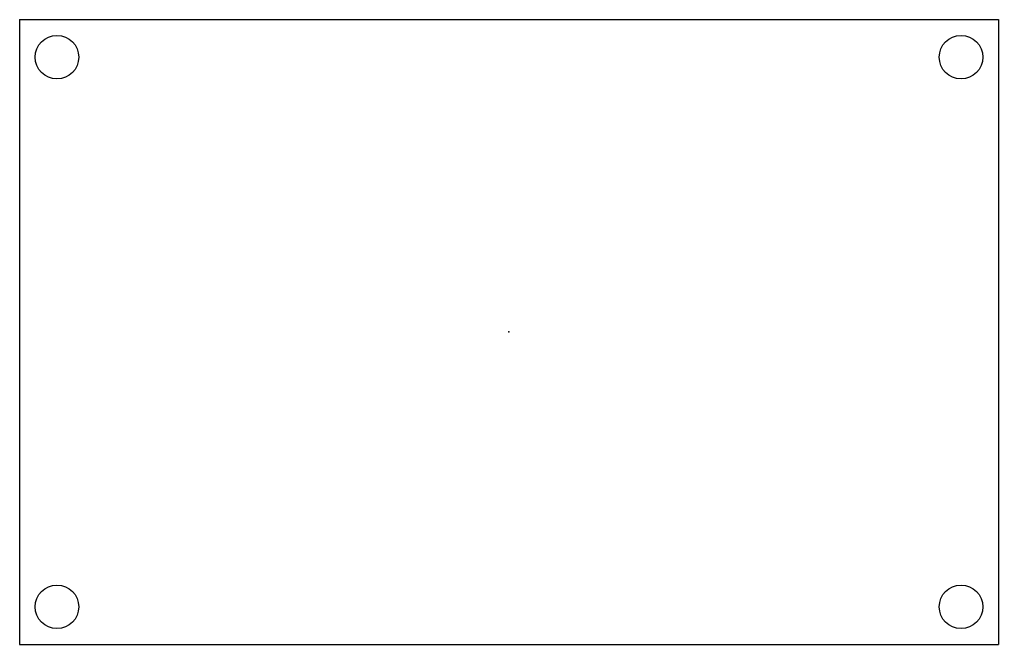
# Model space of a CAD drawing. Header units: millimetres. Extents: x -45.4 to 45.4, y -29 to 29.
import ezdxf

# ---------------------------------------------------------------- set-up
doc = ezdxf.new("R2010")
doc.units = ezdxf.units.MM
doc.header["$PDSIZE"] = -1

msp = doc.modelspace()

# ---------------------------------------------------------------- linework, layer by layer
at = {"color": 7, "linetype": 'Continuous'}
for p, q in [((-45.435, 29.005), (45.435, 29.005)), ((-45.435, 29.005), (-45.435, -29.005)), ((45.435, 29.005), (45.435, -29.005)), ((-45.435, -29.005), (45.435, -29.005))]:
    msp.add_line(p, q, dxfattribs=at)
for centre in [(-41.965, 25.515), (41.965, 25.515), (-41.965, -25.515), (41.965, -25.515)]:
    msp.add_circle(centre, 2.025, dxfattribs=at)
msp.add_point((0, 0), dxfattribs=at)

doc.saveas('drawing.dxf')
